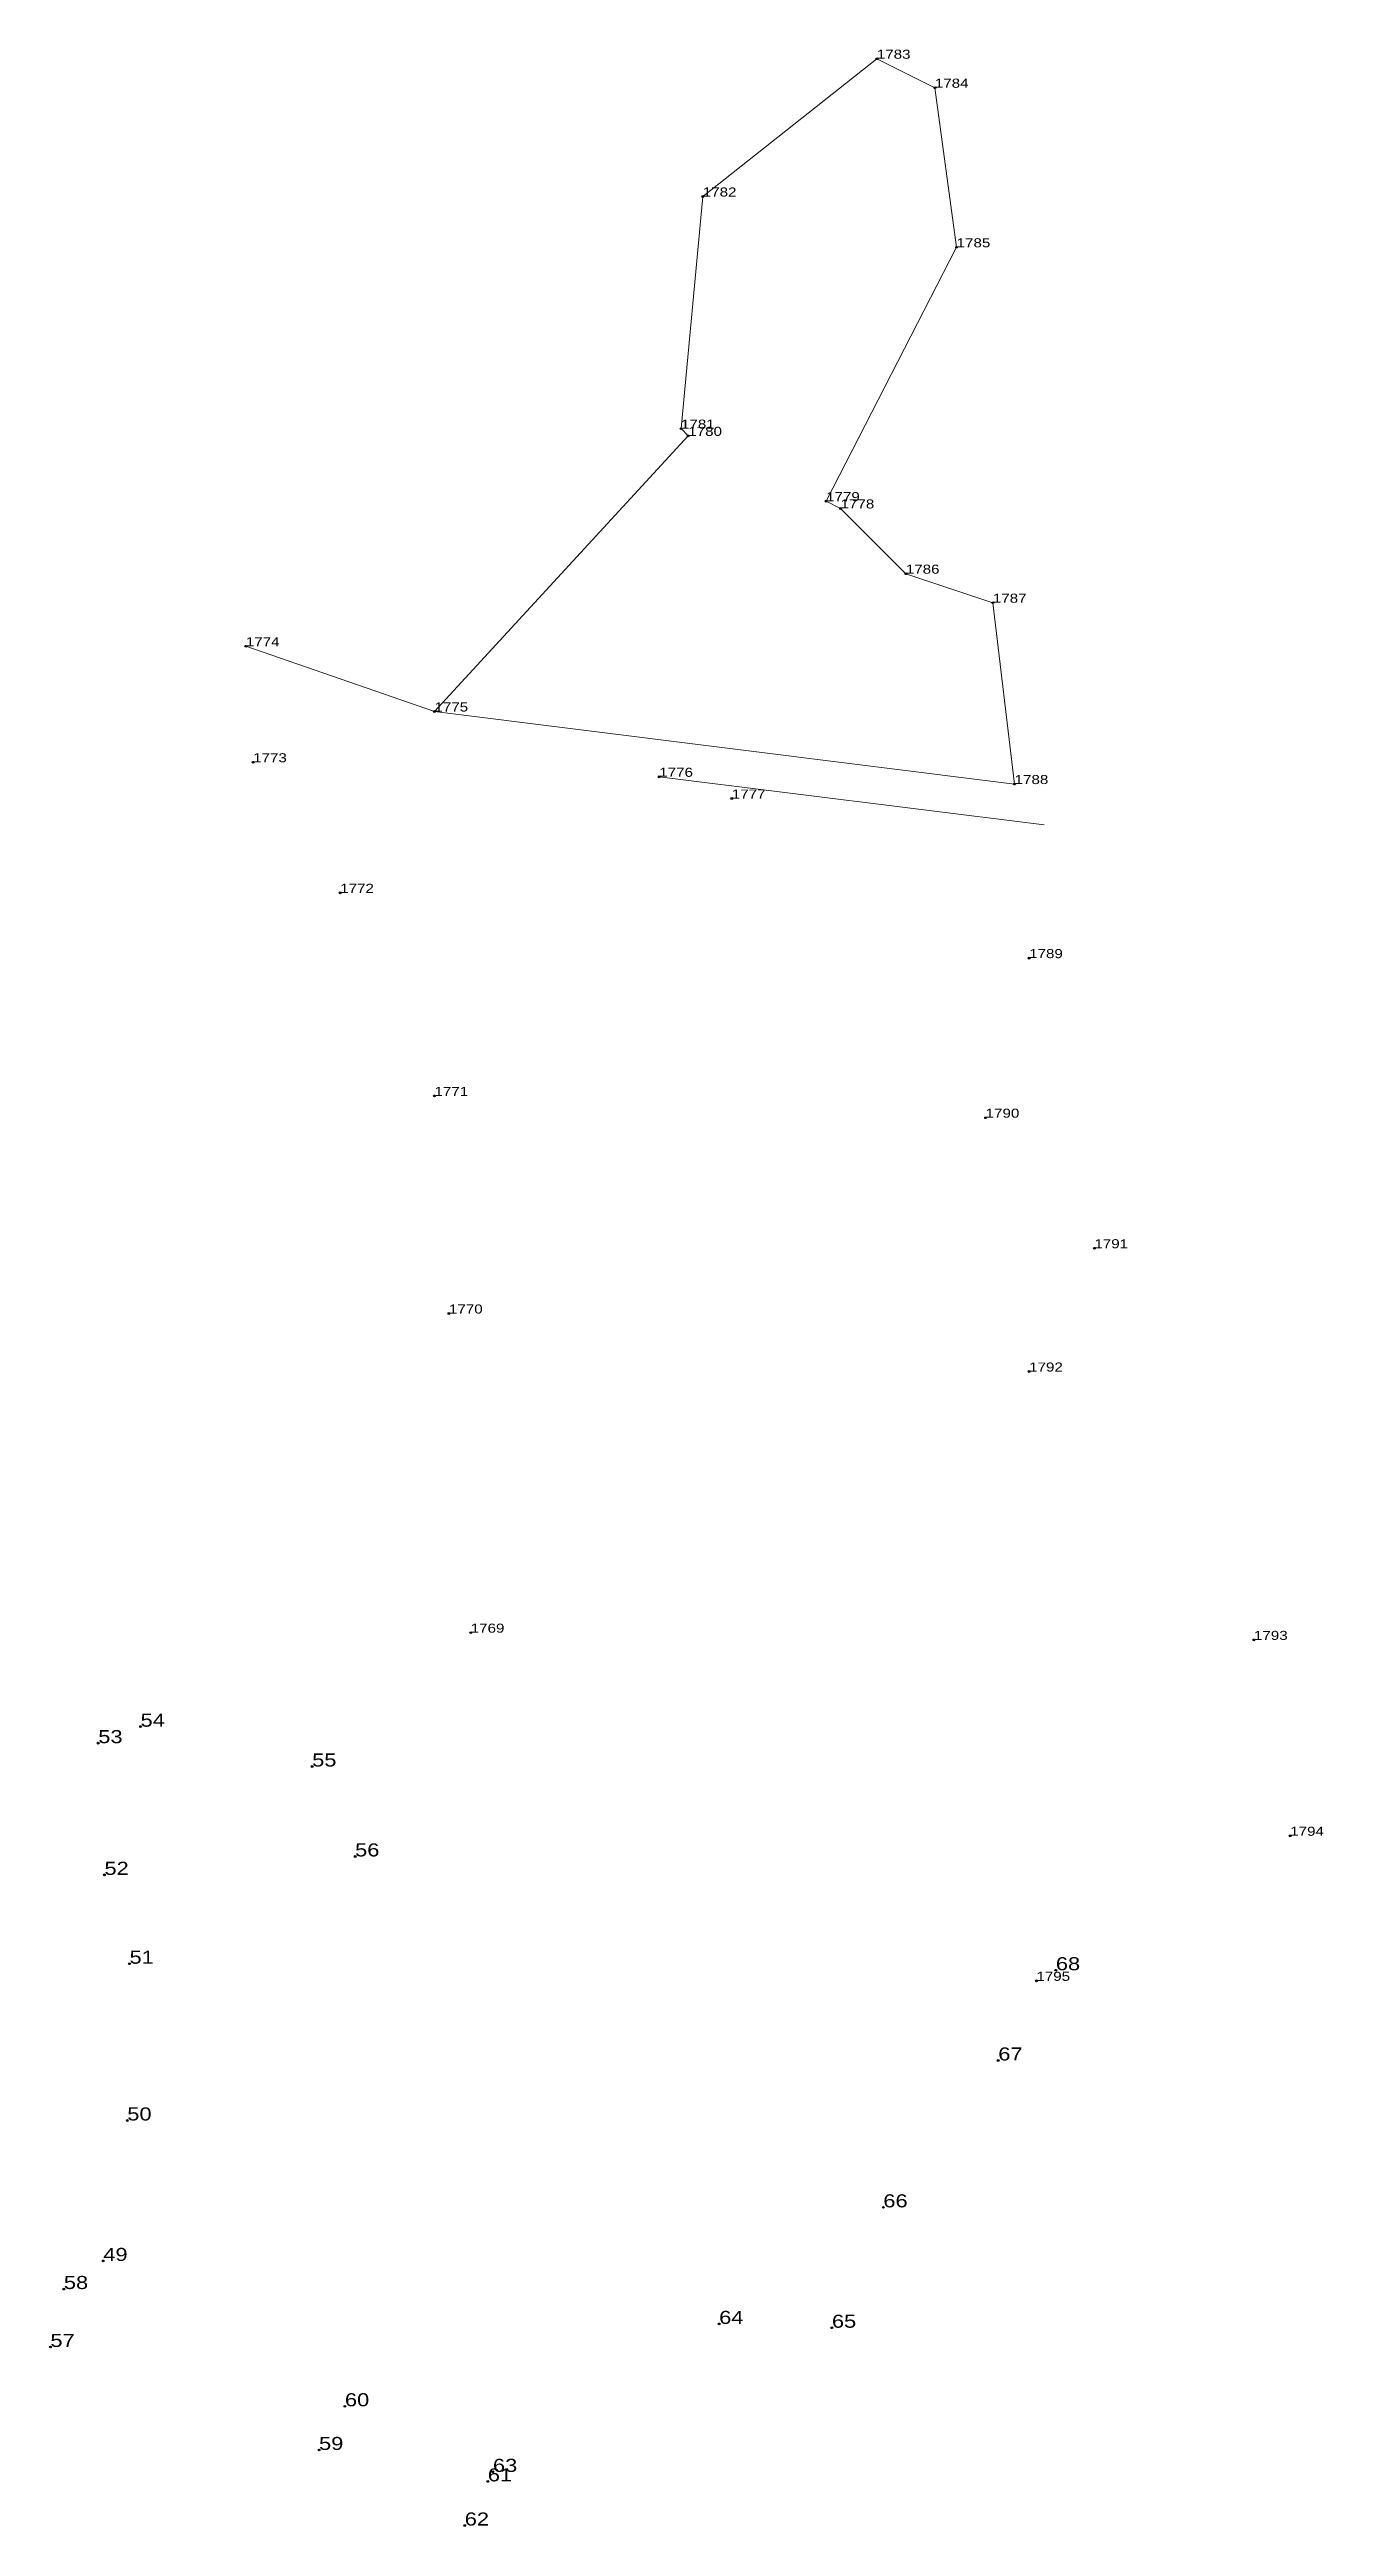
# Model space of a CAD drawing. Header units: centimetres. Extents: x 544351 to 544527, y 1836092 to 1836433.
import ezdxf

# ---------------------------------------------------------------- set-up
doc = ezdxf.new("R2010")
doc.units = ezdxf.units.CM
doc.header["$LTSCALE"] = 0.5
doc.header["$PDMODE"] = 32
doc.header["$PDSIZE"] = 0.25
doc.layers.add('12', color=7, linetype='Continuous')
doc.layers.add('7', color=7, linetype='Continuous')
doc.layers.add('6', color=7, linetype='Continuous', lineweight=13)

msp = doc.modelspace()

# ---------------------------------------------------------------- linework, layer by layer
at = {"layer": '6'}
for p, q in [((544378, 1836351), (544404, 1836342)), ((544434.98, 1836333), (544488.07, 1836326.37))]:
    msp.add_line(p, q, dxfattribs=at)
for points in [[(544484, 1836332), (544481, 1836357), (544469, 1836361), (544460, 1836370), (544458, 1836371), (544476, 1836406), (544473, 1836428), (544465, 1836432), (544441, 1836413), (544438, 1836381), (544439, 1836380), (544404, 1836342)], [(544378, 1836351), (544404, 1836342), (544484, 1836332)]]:
    msp.add_lwpolyline(points, dxfattribs=at)
at = {"layer": '7'}
for p in [(544465, 1836432), (544473, 1836428), (544441, 1836413), (544476, 1836406), (544438, 1836381), (544439, 1836380), (544458, 1836371), (544460, 1836370), (544469, 1836361), (544481, 1836357), (544378, 1836351), (544404, 1836342), (544379, 1836335), (544435, 1836333), (544484, 1836332), (544445, 1836330), (544391, 1836317), (544486, 1836308), (544404, 1836289), (544480, 1836286), (544495, 1836268), (544406, 1836259), (544486, 1836251), (544409, 1836215), (544517, 1836214), (544363.48, 1836202.05), (544357.65, 1836199.77), (544387.14, 1836196.55), (544393.06, 1836184.15), (544522, 1836187), (544358.5, 1836181.61), (544361.96, 1836169.36), (544487, 1836167), (544489.69, 1836168.46), (544481.75, 1836156.01), (544361.65, 1836147.75), (544465.9, 1836135.77), (544358.34, 1836128.38), (544352.9, 1836124.51), (544443.26, 1836119.7), (544458.81, 1836119.17), (544351.05, 1836116.52), (544391.66, 1836108.34), (544388.09, 1836102.32), (544412.07, 1836099.3), (544411.36, 1836097.99), (544408.18, 1836091.9)]:
    msp.add_point(p, dxfattribs=at)

# ---------------------------------------------------------------- texts
at = {"layer": '12', "width": 1.25}
for s, height, p in [('1783', 1.25, (544465, 1836432)), ('1784', 1.25, (544473, 1836428)), ('1782', 1.25, (544441, 1836413)), ('1785', 1.25, (544476, 1836406)), ('1781', 1.25, (544438, 1836381)), ('1780', 1.25, (544439, 1836380)), ('1779', 1.25, (544458, 1836371)), ('1778', 1.25, (544460, 1836370)), ('1786', 1.25, (544469, 1836361)), ('1787', 1.25, (544481, 1836357)), ('1774', 1.25, (544378, 1836351)), ('1775', 1.25, (544404, 1836342)), ('1773', 1.25, (544379, 1836335)), ('1776', 1.25, (544435, 1836333)), ('1777', 1.25, (544445, 1836330)), ('1788', 1.25, (544484, 1836332)), ('1772', 1.25, (544391, 1836317)), ('1789', 1.25, (544486, 1836308)), ('1771', 1.25, (544404, 1836289)), ('1790', 1.25, (544480, 1836286)), ('1791', 1.25, (544495, 1836268)), ('1770', 1.25, (544406, 1836259)), ('1792', 1.25, (544486, 1836251)), ('1769', 1.25, (544409, 1836215)), ('1769', 1.25, (544409, 1836215)), ('1793', 1.25, (544517, 1836214)), ('53', 1.8, (544357.65, 1836199.77)), ('54', 1.8, (544363.48, 1836202.04)), ('55', 1.8, (544387.14, 1836196.55)), ('1794', 1.25, (544522, 1836187)), ('56', 1.8, (544393.06, 1836184.15)), ('52', 1.8, (544358.5, 1836181.61)), ('51', 1.8, (544361.96, 1836169.36)), ('68', 1.8, (544489.69, 1836168.46)), ('1795', 1.25, (544487, 1836167)), ('1795', 1.25, (544487, 1836167)), ('67', 1.8, (544481.75, 1836156.02)), ('50', 1.8, (544361.65, 1836147.75)), ('66', 1.8, (544465.9, 1836135.77)), ('49', 1.8, (544358.34, 1836128.38)), ('58', 1.8, (544352.9, 1836124.51)), ('64', 1.8, (544443.26, 1836119.7)), ('65', 1.8, (544458.81, 1836119.17)), ('57', 1.8, (544351.05, 1836116.52)), ('60', 1.8, (544391.66, 1836108.34)), ('59', 1.8, (544388.09, 1836102.32)), ('61', 1.8, (544411.36, 1836097.99)), ('63', 1.8, (544412.07, 1836099.3)), ('62', 1.8, (544408.18, 1836091.9))]:
    msp.add_text(s, height=height, dxfattribs=at).set_placement(p)

doc.saveas('drawing.dxf')
